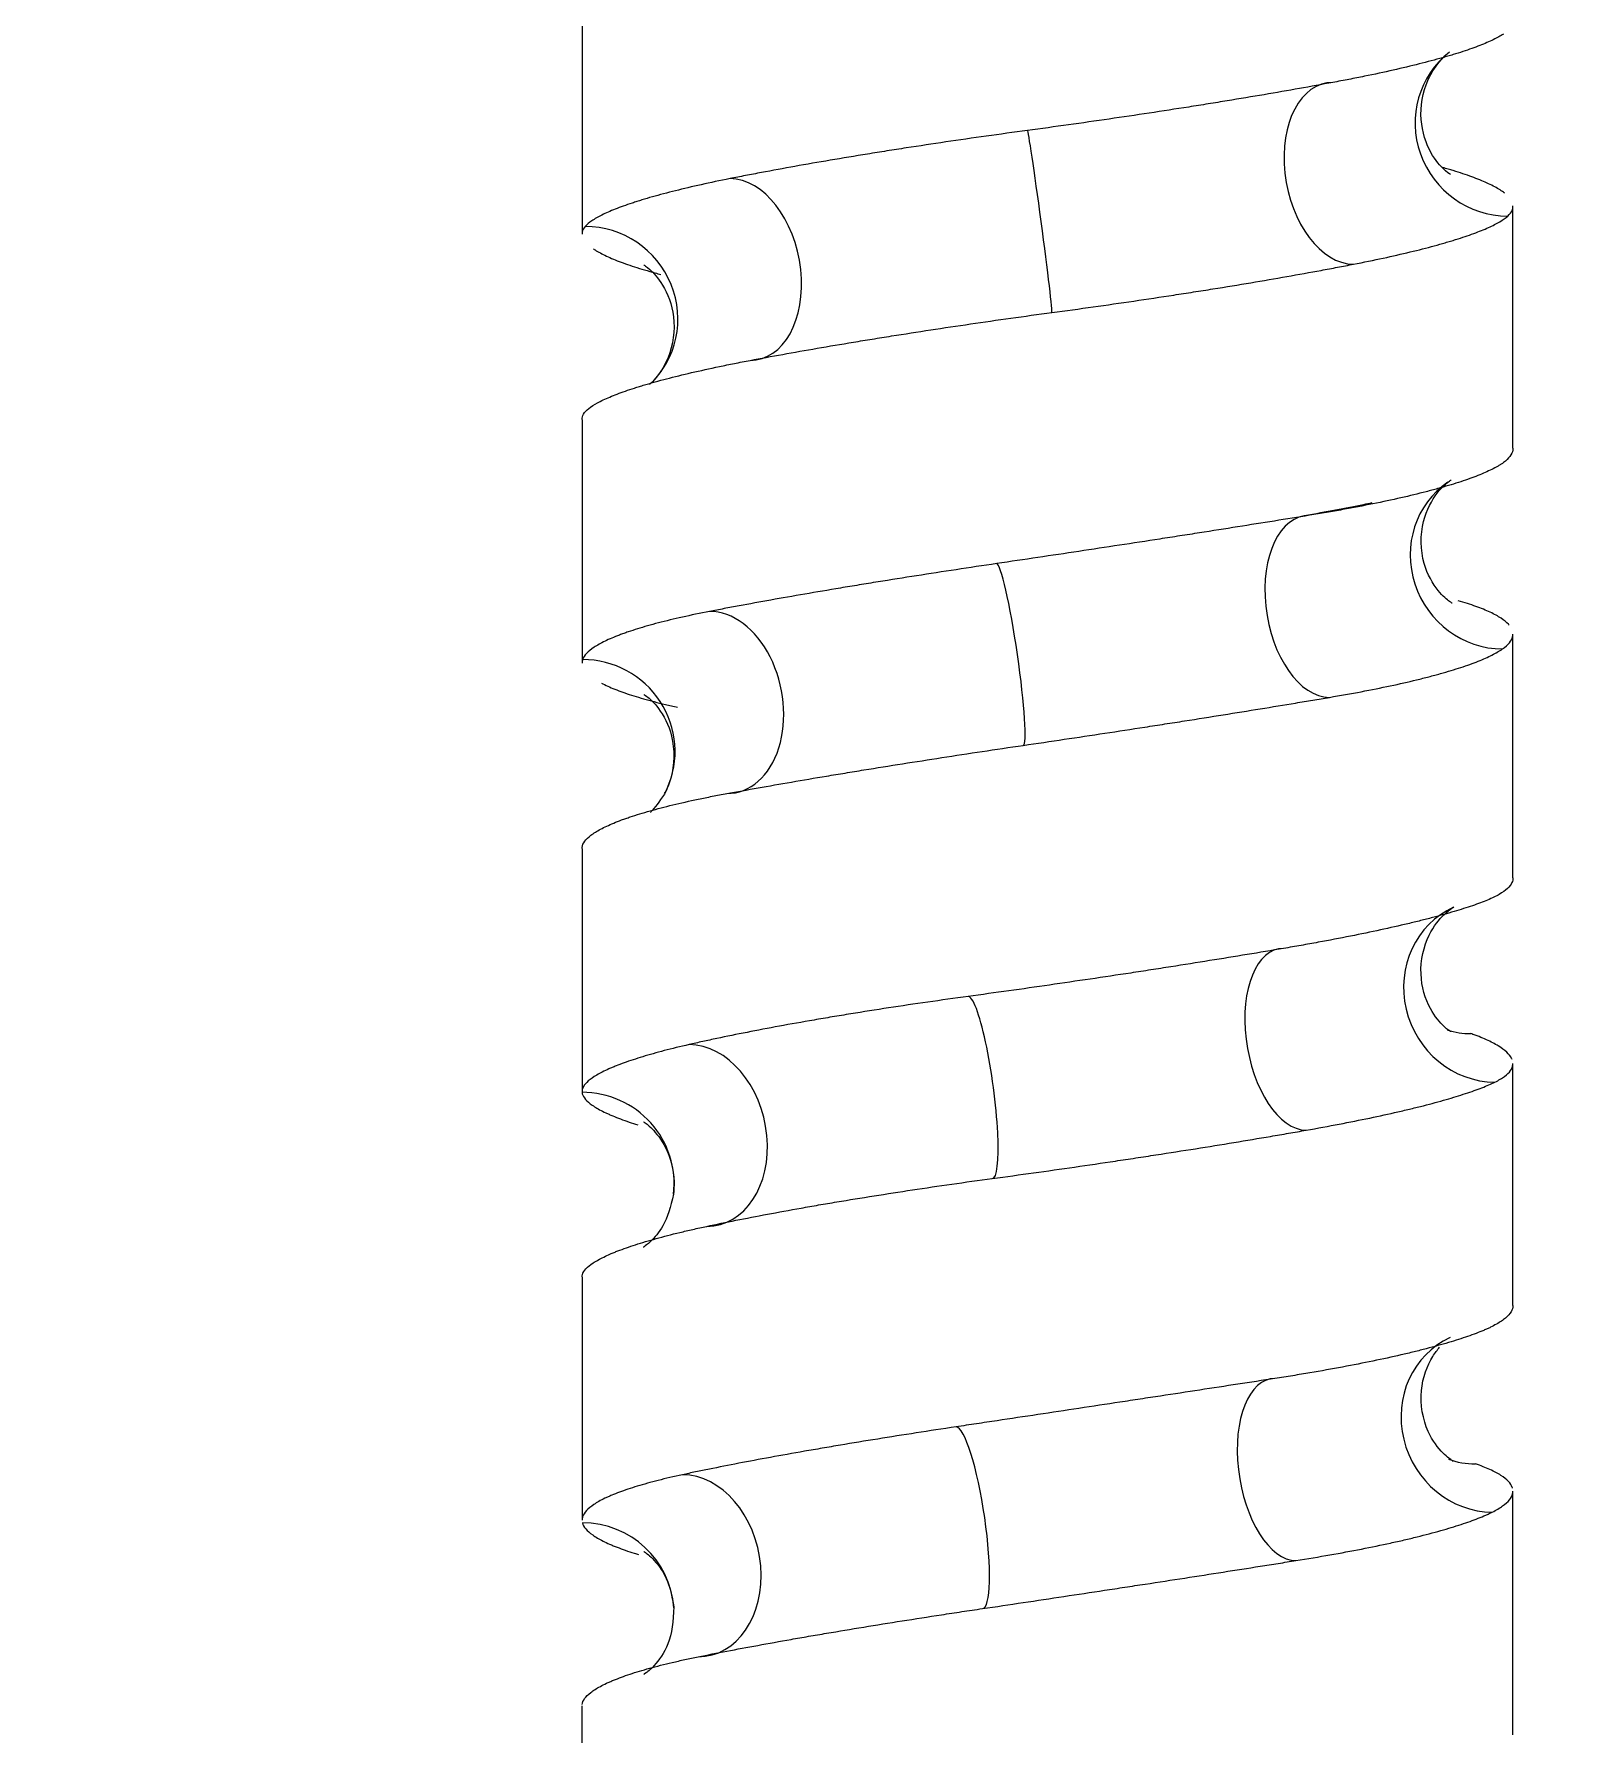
# Model space of a CAD drawing. Header units: millimetres. Extents: x 6110 to 6704, y -2661 to -1821.
# Drawn here: x 6585.08 to 6591.33, y -2327.25 to -2320.3 of the extents above; entities that cross this region are included whole.
import ezdxf

# ---------------------------------------------------------------- set-up
doc = ezdxf.new("R2010")
doc.units = ezdxf.units.MM
doc.header["$LTSCALE"] = 0.1
doc.linetypes.add('HIDDEN2', pattern=[4.7625, 3.175, -1.5875])
doc.layers.add('1', color=4, linetype='HIDDEN2', lineweight=13)
doc.layers.add('DIM', color=3, linetype='Continuous', lineweight=9)

msp = doc.modelspace()

# ---------------------------------------------------------------- hatches: boundary and pattern name
at = {"layer": 'DIM'}
h = msp.add_hatch(dxfattribs=at)
h.set_pattern_fill('ANSI31', color=2)
edge = h.paths.add_edge_path()
edge.add_line((6619.6172, -2595.9805), (6619.6172, -1962.2056))
edge.add_line((6634.6172, -1966.1101), (6619.6172, -1966.1101))
edge.add_line((6634.6172, -2610.9805), (6634.6172, -1966.1101))
edge.add_line((6634.6172, -2610.9805), (6184.4567, -2610.9805))
edge.add_line((6619.6172, -2595.9805), (6184.4567, -2595.9805))
edge.add_line((6184.4567, -2610.9805), (6184.4567, -2595.9805))

# ---------------------------------------------------------------- linework, layer by layer
at = {"layer": '1', "color": 7, "linetype": 'Continuous', "lineweight": -3}
for p, q in [((6587.3211, -2320.1312), (6587.321, -2321.121)), ((6591.121, -2321.9954), (6591.121, -2321.006)), ((6587.321, -2321.8789), (6587.3209, -2322.8721)), ((6591.1209, -2323.7488), (6591.1209, -2322.7537)), ((6587.3209, -2323.6304), (6587.3209, -2324.622)), ((6591.1208, -2325.4949), (6591.1209, -2324.5067)), ((6587.3208, -2325.3795), (6587.3208, -2326.3717)), ((6591.1207, -2327.2487), (6591.1208, -2326.2532)), ((6587.3207, -2327.1299), (6587.3207, -2328.1225))]:
    msp.add_line(p, q, dxfattribs=at)
for centre, major_axis, ratio, start_param, end_param in [((6591.0906, -2320.6755), (0.2286, -0.2973), 0.975583, 3.142651, 5.639524), ((6590.4281, -2320.8727), (0.0701, -0.3684), 0.62815, 3.023523, 6.162046), ((6589.189, -2321.0694), (0.0499, -0.3717), 0.016292, 6.281618, 9.423208), ((6587.9655, -2321.2655), (0.0717, -0.3681), 0.654405, 6.15838, 9.297225), ((6587.3412, -2321.4611), (0.2556, -0.2744), 0.980918, 6.283169, 8.684268), ((6591.0658, -2322.4435), (0.1965, -0.3194), 0.960568, 3.188471, 5.747576), ((6590.3312, -2322.6406), (0.0615, -0.3699), 0.579672, 3.04506, 6.186618), ((6589.0676, -2322.8372), (0.0545, -0.371), 0.08055, 6.273506, 9.412328), ((6587.8768, -2323.0332), (0.0698, -0.3684), 0.701025, 6.151537, 9.293168), ((6587.3271, -2323.2288), (0.3299, -0.1782), 0.986445, 0.066948, 2.070285), ((6587.3271, -2323.2288), (0.3299, -0.1782), 0.986445, 0.004914, 0.066948), ((6591.0324, -2324.2114), (0.1539, -0.342), 0.945329, 3.140729, 5.880681), ((6590.2306, -2324.4085), (0.064, -0.3695), 0.525259, 3.051493, 6.190291), ((6588.9463, -2324.6051), (0.0504, -0.3716), 0.142692, 6.264402, 9.40602), ((6590.9707, -2324.0141), (0.1328, 0.3507), 0.911426, 3.191674, 3.472469), ((6587.7934, -2324.801), (0.0811, -0.3661), 0.743928, 6.121943, 9.260409), ((6587.3217, -2324.9966), (0.3724, -0.0442), 0.991053, 6.281805, 7.972919), ((6591.0194, -2325.9678), (0.1556, -0.3412), 0.936336, 3.140769, 5.877734), ((6590.192, -2326.165), (0.0581, -0.3705), 0.50746, 3.061778, 6.203202), ((6588.9012, -2326.3618), (0.0551, -0.3709), 0.167295, 6.260846, 9.39899), ((6590.9863, -2325.7703), (0.1287, 0.3522), 0.920789, 3.141434, 3.466096), ((6587.7627, -2326.5579), (0.0766, -0.3671), 0.76035, 6.126437, 9.267541), ((6587.321, -2326.7537), (0.374, 0.028), 0.989467, 6.274211, 7.776939)]:
    msp.add_ellipse(centre, major_axis=major_axis, ratio=ratio, start_param=start_param, end_param=end_param, dxfattribs=at)
for points, knots in [([(6591.0818, -2320.3039), (6591.0704, -2320.3116), (6591.0566, -2320.3193), (6591.0243, -2320.335), (6590.9875, -2320.351), (6590.9415, -2320.3673), (6590.9036, -2320.3798), (6590.8904, -2320.3839), (6590.8697, -2320.3902), (6590.8627, -2320.3924), (6590.8483, -2320.3966), (6590.841, -2320.3987), (6590.8037, -2320.4093), (6590.7719, -2320.4177), (6590.7048, -2320.4346), (6590.6338, -2320.4515), (6590.5555, -2320.4683), (6590.494, -2320.4808), (6590.473, -2320.485), (6590.4408, -2320.4913), (6590.4299, -2320.4934), (6590.408, -2320.4976), (6590.3969, -2320.4997), (6590.3858, -2320.5017)], [0, 0, 0, 0, 0.125, 0.125, 0.25, 0.375, 0.375, 0.4375, 0.4375, 0.46875, 0.46875, 0.5, 0.5, 0.625, 0.625, 0.75, 0.875, 0.875, 0.9375, 0.9375, 0.96875, 0.96875, 1, 1, 1, 1]), ([(6590.8665, -2320.8779), (6590.8665, -2320.8779), (6590.8645, -2320.8768), (6590.8407, -2320.8626), (6590.7721, -2320.78), (6590.7312, -2320.6301), (6590.7689, -2320.4819), (6590.8175, -2320.4209), (6590.8348, -2320.4029)], [0, 0, 0, 0, 0.041232, 0.231308, 0.413063, 0.621455, 0.845449, 1, 1, 1, 1]), ([(6590.3858, -2320.5017), (6590.3413, -2320.51), (6590.2957, -2320.5183), (6590.2022, -2320.5349), (6590.1064, -2320.5515), (6590.0061, -2320.5683), (6589.9291, -2320.5809), (6589.9032, -2320.5851), (6589.8638, -2320.5914), (6589.8506, -2320.5935), (6589.8241, -2320.5977), (6589.8107, -2320.5998), (6589.7439, -2320.6103), (6589.6901, -2320.6186), (6589.5818, -2320.635), (6589.4728, -2320.6512), (6589.3623, -2320.667), (6589.2512, -2320.6825), (6589.1953, -2320.6902), (6589.1391, -2320.6978)], [0, 0, 0, 0, 0.125, 0.125, 0.25, 0.375, 0.375, 0.4375, 0.4375, 0.46875, 0.46875, 0.5, 0.5, 0.625, 0.625, 0.75, 0.875, 0.875, 1, 1, 1, 1]), ([(6589.1391, -2320.6978), (6589.0825, -2320.7054), (6589.0265, -2320.7131), (6588.9155, -2320.7287), (6588.8057, -2320.7446), (6588.6979, -2320.7608), (6588.618, -2320.7732), (6588.5914, -2320.7773), (6588.5518, -2320.7836), (6588.5387, -2320.7857), (6588.5124, -2320.7899), (6588.4993, -2320.792), (6588.4343, -2320.8025), (6588.3837, -2320.8109), (6588.285, -2320.8277), (6588.1888, -2320.8445), (6588.0978, -2320.8612), (6588.0315, -2320.8736), (6588.0097, -2320.8778), (6587.9775, -2320.884), (6587.9669, -2320.8861), (6587.9458, -2320.8903), (6587.9354, -2320.8923), (6587.9251, -2320.8944)], [0, 0, 0, 0, 0.125, 0.125, 0.25, 0.375, 0.375, 0.4375, 0.4375, 0.46875, 0.46875, 0.5, 0.5, 0.625, 0.625, 0.75, 0.875, 0.875, 0.9375, 0.9375, 0.96875, 0.96875, 1, 1, 1, 1]), ([(6587.9251, -2320.8944), (6587.8839, -2320.9026), (6587.8448, -2320.9108), (6587.7704, -2320.9274), (6587.7, -2320.9439), (6587.6373, -2320.9606), (6587.5931, -2320.9731), (6587.5718, -2320.9794), (6587.5516, -2320.9857), (6587.5384, -2320.9899), (6587.5319, -2320.992), (6587.5002, -2321.0024), (6587.4773, -2321.0107), (6587.4361, -2321.027), (6587.3996, -2321.0431), (6587.3722, -2321.0587), (6587.3496, -2321.0742), (6587.3406, -2321.0818), (6587.334, -2321.0894)], [0, 0, 0, 0, 0.125, 0.125, 0.25, 0.375, 0.375, 0.4375, 0.46875, 0.46875, 0.5, 0.5, 0.625, 0.625, 0.75, 0.875, 0.875, 1, 1, 1, 1]), ([(6591.0873, -2320.9543), (6591.0856, -2320.953), (6591.0838, -2320.9516), (6591.0706, -2320.9418), (6591.0568, -2320.9333), (6591.0247, -2320.9164), (6590.988, -2320.8996), (6590.9421, -2320.8827), (6590.9042, -2320.8702), (6590.891, -2320.866), (6590.8702, -2320.8597), (6590.8632, -2320.8576), (6590.8488, -2320.8534), (6590.8414, -2320.8513), (6590.834, -2320.8492)], [0, 0, 0, 0, 0.038724, 0.038724, 0.279043, 0.279043, 0.519362, 0.759681, 0.759681, 0.87984, 0.87984, 0.93992, 0.93992, 1, 1, 1, 1]), ([(6591.0994, -2321.0472), (6591.1079, -2321.0395), (6591.1139, -2321.0318), (6591.1198, -2321.0184), (6591.121, -2321.0128), (6591.121, -2321.0072)], [0, 0, 0, 0, 0.587762, 0.587762, 1, 1, 1, 1]), ([(6587.334, -2321.0894), (6587.3274, -2321.0969), (6587.3234, -2321.1046), (6587.3213, -2321.1148), (6587.321, -2321.1173), (6587.321, -2321.1198)], [0, 0, 0, 0, 0.761039, 0.761039, 1, 1, 1, 1]), ([(6590.4697, -2321.2437), (6590.5121, -2321.2355), (6590.5526, -2321.2272), (6590.6296, -2321.2105), (6590.7029, -2321.1939), (6590.7687, -2321.1771), (6590.8151, -2321.1644), (6590.8376, -2321.1581), (6590.8591, -2321.1518), (6590.8731, -2321.1475), (6590.88, -2321.1454), (6590.9137, -2321.1349), (6590.9384, -2321.1266), (6590.983, -2321.1101), (6591.023, -2321.0939), (6591.0539, -2321.0781), (6591.0801, -2321.0625), (6591.091, -2321.0548), (6591.0994, -2321.0472)], [0, 0, 0, 0, 0.125, 0.125, 0.25, 0.375, 0.375, 0.4375, 0.46875, 0.46875, 0.5, 0.5, 0.625, 0.625, 0.75, 0.875, 0.875, 1, 1, 1, 1]), ([(6587.3678, -2321.1814), (6587.3698, -2321.1827), (6587.3719, -2321.184), (6587.3872, -2321.1938), (6587.4028, -2321.2022), (6587.4385, -2321.2189), (6587.4787, -2321.2357), (6587.5279, -2321.2523), (6587.5683, -2321.2648), (6587.5824, -2321.269), (6587.6043, -2321.2752), (6587.6118, -2321.2773), (6587.627, -2321.2814), (6587.6347, -2321.2835), (6587.6426, -2321.2856)], [0, 0, 0, 0, 0.03843, 0.03843, 0.278823, 0.278823, 0.519215, 0.759608, 0.759608, 0.879804, 0.879804, 0.939902, 0.939902, 1, 1, 1, 1]), ([(6587.5738, -2321.2472), (6587.5738, -2321.2472), (6587.5741, -2321.2473), (6587.5896, -2321.255), (6587.6547, -2321.3229), (6587.7082, -2321.4616), (6587.6853, -2321.6247), (6587.6256, -2321.7071), (6587.6005, -2321.732), (6587.5968, -2321.7354)], [0, 0, 0, 0, 0.004593, 0.193258, 0.364838, 0.559487, 0.782024, 0.968014, 1, 1, 1, 1]), ([(6589.2389, -2321.4411), (6589.2956, -2321.4335), (6589.3517, -2321.4258), (6589.4631, -2321.4101), (6589.5736, -2321.3942), (6589.6823, -2321.3779), (6589.7632, -2321.3655), (6589.79, -2321.3614), (6589.8301, -2321.3551), (6589.8434, -2321.353), (6589.87, -2321.3488), (6589.8833, -2321.3467), (6589.9491, -2321.3361), (6590.0006, -2321.3277), (6590.101, -2321.3108), (6590.1991, -2321.294), (6590.2922, -2321.2772), (6590.3603, -2321.2646), (6590.3826, -2321.2604), (6590.4157, -2321.2542), (6590.4267, -2321.2521), (6590.4484, -2321.2479), (6590.4591, -2321.2458), (6590.4697, -2321.2437)], [0, 0, 0, 0, 0.125, 0.125, 0.25, 0.375, 0.375, 0.4375, 0.4375, 0.46875, 0.46875, 0.5, 0.5, 0.625, 0.625, 0.75, 0.875, 0.875, 0.9375, 0.9375, 0.96875, 0.96875, 1, 1, 1, 1]), ([(6588.0067, -2321.6365), (6588.0499, -2321.6283), (6588.0944, -2321.6201), (6588.1858, -2321.6035), (6588.2796, -2321.587), (6588.3783, -2321.5703), (6588.4541, -2321.5578), (6588.4925, -2321.5515), (6588.5316, -2321.5452), (6588.5578, -2321.541), (6588.5709, -2321.5389), (6588.637, -2321.5284), (6588.6903, -2321.5201), (6588.7977, -2321.5038), (6588.906, -2321.4876), (6589.0159, -2321.4719), (6589.1268, -2321.4563), (6589.1826, -2321.4486), (6589.2389, -2321.4411)], [0, 0, 0, 0, 0.125, 0.125, 0.25, 0.375, 0.375, 0.4375, 0.46875, 0.46875, 0.5, 0.5, 0.625, 0.625, 0.75, 0.875, 0.875, 1, 1, 1, 1]), ([(6587.3483, -2321.8327), (6587.3578, -2321.8252), (6587.3698, -2321.8175), (6587.3984, -2321.8019), (6587.4317, -2321.7861), (6587.4742, -2321.7699), (6587.5096, -2321.7576), (6587.522, -2321.7534), (6587.5415, -2321.7472), (6587.5481, -2321.7451), (6587.5617, -2321.7409), (6587.5686, -2321.7388), (6587.6039, -2321.7283), (6587.634, -2321.7199), (6587.6982, -2321.7032), (6587.7662, -2321.6864), (6587.8419, -2321.6698), (6587.9015, -2321.6573), (6587.9219, -2321.6531), (6587.9532, -2321.6469), (6587.9637, -2321.6448), (6587.985, -2321.6406), (6587.9958, -2321.6386), (6588.0067, -2321.6365)], [0, 0, 0, 0, 0.125, 0.125, 0.25, 0.375, 0.375, 0.4375, 0.4375, 0.46875, 0.46875, 0.5, 0.5, 0.625, 0.625, 0.75, 0.875, 0.875, 0.9375, 0.9375, 0.96875, 0.96875, 1, 1, 1, 1]), ([(6587.321, -2321.8775), (6587.321, -2321.8701), (6587.3231, -2321.8628), (6587.3318, -2321.8479), (6587.3388, -2321.8403), (6587.3483, -2321.8327)], [0, 0, 0, 0, 0.482335, 0.482335, 1, 1, 1, 1]), ([(6591.121, -2321.9953), (6591.121, -2321.9958), (6591.121, -2321.9963), (6591.1207, -2322.0053), (6591.1153, -2322.0222), (6591.1001, -2322.039), (6591.085, -2322.0516), (6591.0793, -2322.0558), (6591.0699, -2322.0621), (6591.0666, -2322.0641), (6591.0596, -2322.0683), (6591.056, -2322.0704), (6591.0523, -2322.0725)], [0, 0, 0, 0, 0.020445, 0.020445, 0.346963, 0.673482, 0.673482, 0.836741, 0.836741, 0.91837, 0.91837, 1, 1, 1, 1]), ([(6591.0523, -2322.0725), (6591.0373, -2322.0808), (6591.02, -2322.0891), (6590.9811, -2322.1057), (6590.9378, -2322.1224), (6590.8857, -2322.1391), (6590.8434, -2322.1517), (6590.8287, -2322.1559), (6590.8059, -2322.1623), (6590.7981, -2322.1644), (6590.7823, -2322.1686), (6590.7743, -2322.1707), (6590.7335, -2322.1812), (6590.6991, -2322.1895), (6590.6268, -2322.206), (6590.551, -2322.2222), (6590.4683, -2322.2381), (6590.4037, -2322.2498), (6590.3817, -2322.2537), (6590.3368, -2322.2614), (6590.3139, -2322.2652), (6590.2907, -2322.269)], [0, 0, 0, 0, 0.125, 0.125, 0.25, 0.375, 0.375, 0.4375, 0.4375, 0.46875, 0.46875, 0.5, 0.5, 0.625, 0.625, 0.75, 0.875, 0.875, 0.9375, 0.9375, 1, 1, 1, 1]), ([(6590.8722, -2322.6273), (6590.8722, -2322.6274), (6590.8648, -2322.6234), (6590.8153, -2322.5851), (6590.7442, -2322.4644), (6590.7411, -2322.2953), (6590.8092, -2322.1717), (6590.8559, -2322.1333), (6590.8668, -2322.1251), (6590.8693, -2322.1241)], [0, 0, 0, 0, 0.105387, 0.257993, 0.422986, 0.620043, 0.789404, 0.930941, 1, 1, 1, 1]), ([(6590.5453, -2322.2187), (6590.534, -2322.2211), (6590.4513, -2322.2386), (6590.3584, -2322.2558), (6590.2697, -2322.2707)], [0, 0, 0, 0, 0.138481, 1, 1, 1, 1]), ([(6590.2907, -2322.269), (6590.2438, -2322.2766), (6590.1959, -2322.2844), (6590.098, -2322.3001), (6589.9982, -2322.316), (6589.8942, -2322.3324), (6589.8148, -2322.3448), (6589.788, -2322.3489), (6589.7475, -2322.3552), (6589.734, -2322.3573), (6589.7067, -2322.3615), (6589.693, -2322.3637), (6589.6246, -2322.3742), (6589.5696, -2322.3827), (6589.4594, -2322.3995), (6589.3487, -2322.4163), (6589.2374, -2322.433), (6589.1257, -2322.4496), (6589.0697, -2322.4579), (6589.0135, -2322.4662)], [0, 0, 0, 0, 0.125, 0.125, 0.25, 0.375, 0.375, 0.4375, 0.4375, 0.46875, 0.46875, 0.5, 0.5, 0.625, 0.625, 0.75, 0.875, 0.875, 1, 1, 1, 1]), ([(6589.0135, -2322.4662), (6588.9576, -2322.4744), (6588.9025, -2322.4827), (6588.7935, -2322.4992), (6588.686, -2322.5158), (6588.581, -2322.5325), (6588.5034, -2322.545), (6588.4777, -2322.5492), (6588.4394, -2322.5555), (6588.4266, -2322.5576), (6588.4013, -2322.5617), (6588.3886, -2322.5638), (6588.3258, -2322.5743), (6588.2771, -2322.5826), (6588.1823, -2322.5989), (6588.0904, -2322.6151), (6588.0041, -2322.6308), (6587.9415, -2322.6424), (6587.921, -2322.6463), (6587.8807, -2322.654), (6587.8608, -2322.6578), (6587.8415, -2322.6615)], [0, 0, 0, 0, 0.125, 0.125, 0.25, 0.375, 0.375, 0.4375, 0.4375, 0.46875, 0.46875, 0.5, 0.5, 0.625, 0.625, 0.75, 0.875, 0.875, 0.9375, 0.9375, 1, 1, 1, 1]), ([(6591.1054, -2322.7171), (6591.1045, -2322.7161), (6591.1036, -2322.7151), (6591.0949, -2322.7057), (6591.0848, -2322.6974), (6591.0598, -2322.6809), (6591.0302, -2322.6646), (6590.9914, -2322.6488), (6590.9587, -2322.637), (6590.9472, -2322.6331), (6590.923, -2322.6254), (6590.9103, -2322.6216), (6590.8971, -2322.6178)], [0, 0, 0, 0, 0.029041, 0.029041, 0.271781, 0.271781, 0.514521, 0.75726, 0.75726, 0.87863, 0.87863, 1, 1, 1, 1]), ([(6587.8415, -2322.6615), (6587.8025, -2322.6691), (6587.7657, -2322.6768), (6587.6961, -2322.6924), (6587.6308, -2322.7083), (6587.5736, -2322.7245), (6587.5338, -2322.7369), (6587.5147, -2322.7431), (6587.4968, -2322.7494), (6587.4851, -2322.7536), (6587.4794, -2322.7557), (6587.4517, -2322.7662), (6587.432, -2322.7746), (6587.3973, -2322.7913), (6587.3675, -2322.808), (6587.3472, -2322.8246), (6587.3316, -2322.8412), (6587.3263, -2322.8495), (6587.3234, -2322.8578)], [0, 0, 0, 0, 0.125, 0.125, 0.25, 0.375, 0.375, 0.4375, 0.46875, 0.46875, 0.5, 0.5, 0.625, 0.625, 0.75, 0.875, 0.875, 1, 1, 1, 1]), ([(6591.0782, -2322.8145), (6591.09, -2322.8062), (6591.0994, -2322.7979), (6591.1131, -2322.7813), (6591.1195, -2322.7694), (6591.121, -2322.7574), (6591.1209, -2322.7538)], [0, 0, 0, 0, 0.411648, 0.411648, 0.823296, 1, 1, 1, 1]), ([(6590.3717, -2323.0123), (6590.4168, -2323.0047), (6590.4599, -2322.9969), (6590.5427, -2322.9812), (6590.6217, -2322.9653), (6590.6936, -2322.949), (6590.7447, -2322.9365), (6590.7696, -2322.9303), (6590.7935, -2322.924), (6590.8092, -2322.9197), (6590.8169, -2322.9176), (6590.8547, -2322.907), (6590.8826, -2322.8986), (6590.9339, -2322.8817), (6590.9808, -2322.8648), (6591.0186, -2322.848), (6591.0436, -2322.8354), (6591.0513, -2322.8312), (6591.0621, -2322.8249), (6591.0655, -2322.8228), (6591.0721, -2322.8187), (6591.0752, -2322.8166), (6591.0782, -2322.8145)], [0, 0, 0, 0, 0.125, 0.125, 0.25, 0.375, 0.375, 0.4375, 0.46875, 0.46875, 0.5, 0.5, 0.625, 0.625, 0.75, 0.875, 0.875, 0.9375, 0.9375, 0.96875, 0.96875, 1, 1, 1, 1]), ([(6587.4002, -2322.9542), (6587.4021, -2322.9552), (6587.4041, -2322.9562), (6587.4227, -2322.9656), (6587.4415, -2322.9738), (6587.4836, -2322.9902), (6587.53, -2323.0063), (6587.5851, -2323.022), (6587.6298, -2323.0336), (6587.6452, -2323.0375), (6587.6772, -2323.0452), (6587.6938, -2323.049), (6587.7109, -2323.0527)], [0, 0, 0, 0, 0.029392, 0.029392, 0.272044, 0.272044, 0.514696, 0.757348, 0.757348, 0.878674, 0.878674, 1, 1, 1, 1]), ([(6587.573, -2323.0001), (6587.573, -2323), (6587.5818, -2323.005), (6587.6334, -2323.0483), (6587.701, -2323.172), (6587.6973, -2323.3162), (6587.6685, -2323.3862), (6587.6571, -2323.407)], [0, 0, 0, 0, 0.163362, 0.374665, 0.604995, 0.879683, 1, 1, 1, 1]), ([(6589.1218, -2323.2083), (6589.1779, -2323.2001), (6589.2337, -2323.1918), (6589.3447, -2323.1753), (6589.4551, -2323.1587), (6589.5643, -2323.1419), (6589.6458, -2323.1294), (6589.6729, -2323.1252), (6589.7134, -2323.1189), (6589.7269, -2323.1168), (6589.7539, -2323.1126), (6589.7673, -2323.1105), (6589.8343, -2323.1), (6589.8867, -2323.0917), (6589.9895, -2323.0753), (6590.0901, -2323.059), (6590.1865, -2323.0432), (6590.2572, -2323.0315), (6590.2805, -2323.0276), (6590.3266, -2323.0199), (6590.3493, -2323.0161), (6590.3717, -2323.0123)], [0, 0, 0, 0, 0.125, 0.125, 0.25, 0.375, 0.375, 0.4375, 0.4375, 0.46875, 0.46875, 0.5, 0.5, 0.625, 0.625, 0.75, 0.875, 0.875, 0.9375, 0.9375, 1, 1, 1, 1]), ([(6587.9121, -2323.4049), (6587.9532, -2323.3973), (6587.9957, -2323.3896), (6588.0835, -2323.374), (6588.1741, -2323.3582), (6588.2701, -2323.3419), (6588.3441, -2323.3295), (6588.3816, -2323.3233), (6588.4199, -2323.317), (6588.4457, -2323.3128), (6588.4586, -2323.3107), (6588.5235, -2323.3001), (6588.5759, -2323.2917), (6588.682, -2323.275), (6588.7892, -2323.2582), (6588.8988, -2323.2415), (6589.0094, -2323.2249), (6589.0653, -2323.2166), (6589.1218, -2323.2083)], [0, 0, 0, 0, 0.125, 0.125, 0.25, 0.375, 0.375, 0.4375, 0.46875, 0.46875, 0.5, 0.5, 0.625, 0.625, 0.75, 0.875, 0.875, 1, 1, 1, 1]), ([(6587.332, -2323.5999), (6587.3381, -2323.5917), (6587.3465, -2323.5835), (6587.3682, -2323.567), (6587.3945, -2323.5505), (6587.4301, -2323.5338), (6587.4604, -2323.5213), (6587.471, -2323.5172), (6587.4879, -2323.5109), (6587.4937, -2323.5088), (6587.5056, -2323.5046), (6587.5116, -2323.5025), (6587.5427, -2323.4921), (6587.5696, -2323.4838), (6587.6273, -2323.4675), (6587.6891, -2323.4514), (6587.7587, -2323.4356), (6587.814, -2323.424), (6587.8329, -2323.4201), (6587.8717, -2323.4125), (6587.8917, -2323.4087), (6587.9121, -2323.4049)], [0, 0, 0, 0, 0.125, 0.125, 0.25, 0.375, 0.375, 0.4375, 0.4375, 0.46875, 0.46875, 0.5, 0.5, 0.625, 0.625, 0.75, 0.875, 0.875, 0.9375, 0.9375, 1, 1, 1, 1]), ([(6587.6571, -2323.407), (6587.635, -2323.4392), (6587.616, -2323.4656), (6587.6008, -2323.481), (6587.5997, -2323.4822)], [0, 0, 0, 0, 0.923174, 1, 1, 1, 1]), ([(6587.3209, -2323.6299), (6587.3209, -2323.6282), (6587.321, -2323.6265), (6587.3223, -2323.6164), (6587.3259, -2323.6082), (6587.332, -2323.5999)], [0, 0, 0, 0, 0.172271, 0.172271, 1, 1, 1, 1]), ([(6591.1209, -2323.749), (6591.1209, -2323.7555), (6591.1195, -2323.762), (6591.1127, -2323.7767), (6591.1004, -2323.7929), (6591.0784, -2323.8088), (6591.0583, -2323.8205), (6591.051, -2323.8244), (6591.0351, -2323.8322), (6591.0265, -2323.836), (6591.0174, -2323.8398)], [0, 0, 0, 0, 0.206503, 0.206503, 0.471002, 0.735501, 0.735501, 0.867751, 0.867751, 1, 1, 1, 1]), ([(6591.0174, -2323.8398), (6590.9989, -2323.8474), (6590.9783, -2323.8552), (6590.9326, -2323.8709), (6590.8826, -2323.8868), (6590.824, -2323.9032), (6590.7769, -2323.9156), (6590.7606, -2323.9198), (6590.7354, -2323.9261), (6590.7268, -2323.9282), (6590.7095, -2323.9324), (6590.7006, -2323.9345), (6590.656, -2323.9451), (6590.6187, -2323.9536), (6590.5406, -2323.9704), (6590.4593, -2323.9873), (6590.3715, -2324.0041), (6590.3031, -2324.0166), (6590.2799, -2324.0208), (6590.2445, -2324.0271), (6590.2325, -2324.0292), (6590.2085, -2324.0333), (6590.1964, -2324.0354), (6590.1843, -2324.0375)], [0, 0, 0, 0, 0.125, 0.125, 0.25, 0.375, 0.375, 0.4375, 0.4375, 0.46875, 0.46875, 0.5, 0.5, 0.625, 0.625, 0.75, 0.875, 0.875, 0.9375, 0.9375, 0.96875, 0.96875, 1, 1, 1, 1]), ([(6590.8673, -2324.3777), (6590.8673, -2324.3775), (6590.8657, -2324.376), (6590.8465, -2324.3666), (6590.7767, -2324.2881), (6590.7309, -2324.139), (6590.7678, -2323.9813), (6590.8413, -2323.8927), (6590.8751, -2323.8718), (6590.8799, -2323.8681), (6590.8798, -2323.8682)], [0, 0, 0, 0, 0.015744, 0.168272, 0.312013, 0.476694, 0.654284, 0.799617, 0.927777, 1, 1, 1, 1]), ([(6590.1843, -2324.0375), (6590.1358, -2324.0458), (6590.0864, -2324.054), (6589.9859, -2324.0707), (6589.8837, -2324.0873), (6589.778, -2324.104), (6589.6975, -2324.1166), (6589.6704, -2324.1208), (6589.6295, -2324.1271), (6589.6158, -2324.1293), (6589.5883, -2324.1335), (6589.5745, -2324.1356), (6589.5055, -2324.1461), (6589.4502, -2324.1544), (6589.3397, -2324.1707), (6589.2291, -2324.1869), (6589.1184, -2324.2027), (6589.0077, -2324.2182), (6588.9523, -2324.2258), (6588.8969, -2324.2334)], [0, 0, 0, 0, 0.125, 0.125, 0.25, 0.375, 0.375, 0.4375, 0.4375, 0.46875, 0.46875, 0.5, 0.5, 0.625, 0.625, 0.75, 0.875, 0.875, 1, 1, 1, 1]), ([(6588.8969, -2324.2334), (6588.8411, -2324.241), (6588.7862, -2324.2487), (6588.6781, -2324.2643), (6588.5716, -2324.2802), (6588.4685, -2324.2964), (6588.3924, -2324.3088), (6588.3673, -2324.3129), (6588.3299, -2324.3192), (6588.3174, -2324.3213), (6588.2927, -2324.3255), (6588.2804, -2324.3276), (6588.2194, -2324.3381), (6588.1723, -2324.3465), (6588.081, -2324.3633), (6587.9928, -2324.38), (6587.9108, -2324.3967), (6587.8517, -2324.4092), (6587.8323, -2324.4134), (6587.8039, -2324.4196), (6587.7946, -2324.4217), (6587.7761, -2324.4258), (6587.7669, -2324.4279), (6587.7579, -2324.43)], [0, 0, 0, 0, 0.125, 0.125, 0.25, 0.375, 0.375, 0.4375, 0.4375, 0.46875, 0.46875, 0.5, 0.5, 0.625, 0.625, 0.75, 0.875, 0.875, 0.9375, 0.9375, 0.96875, 0.96875, 1, 1, 1, 1]), ([(6587.7579, -2324.43), (6587.7221, -2324.4382), (6587.6884, -2324.4464), (6587.6252, -2324.4629), (6587.5664, -2324.4795), (6587.5159, -2324.4961), (6587.4812, -2324.5086), (6587.4646, -2324.5149), (6587.4493, -2324.5212), (6587.4394, -2324.5254), (6587.4345, -2324.5275), (6587.4111, -2324.5379), (6587.3949, -2324.5462), (6587.3671, -2324.5625), (6587.3442, -2324.5786), (6587.3308, -2324.5943), (6587.3222, -2324.6097), (6587.3204, -2324.6174), (6587.321, -2324.6249)], [0, 0, 0, 0, 0.125, 0.125, 0.25, 0.375, 0.375, 0.4375, 0.46875, 0.46875, 0.5, 0.5, 0.625, 0.625, 0.75, 0.875, 0.875, 1, 1, 1, 1]), ([(6591.1174, -2324.4902), (6591.1168, -2324.4889), (6591.1162, -2324.4875), (6591.1113, -2324.4777), (6591.1046, -2324.4692), (6591.0864, -2324.4523), (6591.0635, -2324.4354), (6591.031, -2324.4186), (6591.0029, -2324.406), (6590.993, -2324.4018), (6590.9771, -2324.3955), (6590.9717, -2324.3934), (6590.9605, -2324.3893), (6590.9548, -2324.3872), (6590.9489, -2324.3851)], [0, 0, 0, 0, 0.03872, 0.03872, 0.27904, 0.27904, 0.51936, 0.75968, 0.75968, 0.87984, 0.87984, 0.93992, 0.93992, 1, 1, 1, 1]), ([(6591.0474, -2324.5831), (6591.063, -2324.5754), (6591.076, -2324.5677), (6591.0972, -2324.5519), (6591.1134, -2324.536), (6591.1199, -2324.5196), (6591.1208, -2324.5099), (6591.1209, -2324.5085), (6591.1209, -2324.5072)], [0, 0, 0, 0, 0.315705, 0.315705, 0.63141, 0.947114, 0.947114, 1, 1, 1, 1]), ([(6587.321, -2324.6249), (6587.3216, -2324.6325), (6587.3247, -2324.6402), (6587.3359, -2324.6557), (6587.3519, -2324.6715), (6587.3776, -2324.6877), (6587.4004, -2324.7001), (6587.4087, -2324.7042), (6587.422, -2324.7105), (6587.4265, -2324.7125), (6587.436, -2324.7167), (6587.4409, -2324.7188), (6587.4661, -2324.7293), (6587.4884, -2324.7377), (6587.5243, -2324.75), (6587.5362, -2324.754), (6587.5486, -2324.7579)], [0, 0, 0, 0, 0.18284, 0.18284, 0.365681, 0.548521, 0.548521, 0.639941, 0.639941, 0.685652, 0.685652, 0.731362, 0.731362, 0.914202, 0.914202, 1, 1, 1, 1]), ([(6590.2764, -2324.7795), (6590.323, -2324.7713), (6590.368, -2324.763), (6590.4545, -2324.7464), (6590.5377, -2324.7298), (6590.6143, -2324.713), (6590.6691, -2324.7004), (6590.696, -2324.6941), (6590.7218, -2324.6878), (6590.7388, -2324.6836), (6590.7472, -2324.6815), (6590.7885, -2324.6709), (6590.8193, -2324.6626), (6590.8766, -2324.6462), (6590.9296, -2324.6299), (6590.974, -2324.6141), (6591.004, -2324.6023), (6591.0135, -2324.5984), (6591.0313, -2324.5907), (6591.0396, -2324.5869), (6591.0474, -2324.5831)], [0, 0, 0, 0, 0.125, 0.125, 0.25, 0.375, 0.375, 0.4375, 0.46875, 0.46875, 0.5, 0.5, 0.625, 0.625, 0.75, 0.875, 0.875, 0.9375, 0.9375, 1, 1, 1, 1]), ([(6587.5715, -2324.7452), (6587.5716, -2324.7452), (6587.5747, -2324.7472), (6587.6016, -2324.7645), (6587.6685, -2324.8462), (6587.6994, -2324.9564), (6587.696, -2325.0235), (6587.6941, -2325.0408)], [0, 0, 0, 0, 0.092357, 0.354231, 0.606931, 0.901954, 1, 1, 1, 1]), ([(6588.9957, -2324.9767), (6589.052, -2324.9691), (6589.1081, -2324.9614), (6589.22, -2324.9458), (6589.3316, -2324.9299), (6589.4427, -2324.9136), (6589.5258, -2324.9012), (6589.5534, -2324.8971), (6589.5949, -2324.8908), (6589.6087, -2324.8887), (6589.6362, -2324.8845), (6589.65, -2324.8824), (6589.7186, -2324.8718), (6589.7725, -2324.8634), (6589.8783, -2324.8465), (6589.9823, -2324.8297), (6590.0826, -2324.813), (6590.1564, -2324.8004), (6590.1808, -2324.7962), (6590.2169, -2324.79), (6590.2289, -2324.7879), (6590.2528, -2324.7837), (6590.2646, -2324.7816), (6590.2764, -2324.7795)], [0, 0, 0, 0, 0.125, 0.125, 0.25, 0.375, 0.375, 0.4375, 0.4375, 0.46875, 0.46875, 0.5, 0.5, 0.625, 0.625, 0.75, 0.875, 0.875, 0.9375, 0.9375, 0.96875, 0.96875, 1, 1, 1, 1]), ([(6587.8297, -2325.1721), (6587.868, -2325.1639), (6587.9078, -2325.1556), (6587.9905, -2325.1391), (6588.076, -2325.1225), (6588.1675, -2325.1058), (6588.2383, -2325.0933), (6588.2742, -2325.087), (6588.311, -2325.0807), (6588.3358, -2325.0765), (6588.3482, -2325.0744), (6588.4108, -2325.0639), (6588.4615, -2325.0557), (6588.5645, -2325.0393), (6588.6689, -2325.0232), (6588.7762, -2325.0074), (6588.8849, -2324.9919), (6588.9399, -2324.9843), (6588.9957, -2324.9767)], [0, 0, 0, 0, 0.125, 0.125, 0.25, 0.375, 0.375, 0.4375, 0.46875, 0.46875, 0.5, 0.5, 0.625, 0.625, 0.75, 0.875, 0.875, 1, 1, 1, 1]), ([(6587.6941, -2325.0408), (6587.6829, -2325.0933), (6587.6592, -2325.1711), (6587.5975, -2325.2395), (6587.5741, -2325.2552), (6587.571, -2325.2571), (6587.571, -2325.2571)], [0, 0, 0, 0, 0.336438, 0.612137, 0.873131, 1, 1, 1, 1]), ([(6587.3225, -2325.3683), (6587.3248, -2325.3607), (6587.3297, -2325.353), (6587.3442, -2325.3375), (6587.3636, -2325.3217), (6587.3926, -2325.3055), (6587.418, -2325.2931), (6587.427, -2325.289), (6587.4415, -2325.2828), (6587.4465, -2325.2807), (6587.4568, -2325.2765), (6587.4621, -2325.2744), (6587.4893, -2325.2639), (6587.5132, -2325.2555), (6587.5652, -2325.2387), (6587.6213, -2325.222), (6587.6858, -2325.2053), (6587.7374, -2325.1928), (6587.7551, -2325.1887), (6587.7825, -2325.1824), (6587.7918, -2325.1804), (6587.8106, -2325.1762), (6587.8201, -2325.1741), (6587.8297, -2325.1721)], [0, 0, 0, 0, 0.125, 0.125, 0.25, 0.375, 0.375, 0.4375, 0.4375, 0.46875, 0.46875, 0.5, 0.5, 0.625, 0.625, 0.75, 0.875, 0.875, 0.9375, 0.9375, 0.96875, 0.96875, 1, 1, 1, 1]), ([(6591.1208, -2325.4948), (6591.1208, -2325.4951), (6591.1208, -2325.4954), (6591.1207, -2325.5041), (6591.118, -2325.5126), (6591.1078, -2325.5295), (6591.0928, -2325.5464), (6591.0681, -2325.5632), (6591.0458, -2325.5758), (6591.0378, -2325.58), (6591.0248, -2325.5863), (6591.0203, -2325.5884), (6591.0111, -2325.5926), (6591.0063, -2325.5947), (6591.0014, -2325.5968)], [0, 0, 0, 0, 0.008059, 0.008059, 0.256044, 0.256044, 0.50403, 0.752015, 0.752015, 0.876007, 0.876007, 0.938004, 0.938004, 1, 1, 1, 1]), ([(6591.0014, -2325.5968), (6590.9817, -2325.605), (6590.9599, -2325.6133), (6590.9121, -2325.63), (6590.86, -2325.6467), (6590.7996, -2325.6634), (6590.7511, -2325.6761), (6590.726, -2325.6824), (6590.6998, -2325.6887), (6590.682, -2325.6929), (6590.673, -2325.695), (6590.6273, -2325.7056), (6590.5892, -2325.7139), (6590.5098, -2325.7303), (6590.4271, -2325.7466), (6590.3382, -2325.7624), (6590.2691, -2325.7742), (6590.2457, -2325.778), (6590.198, -2325.7858), (6590.1737, -2325.7896), (6590.1491, -2325.7934)], [0, 0, 0, 0, 0.125, 0.125, 0.25, 0.375, 0.375, 0.4375, 0.46875, 0.46875, 0.5, 0.5, 0.625, 0.625, 0.75, 0.875, 0.875, 0.9375, 0.9375, 1, 1, 1, 1]), ([(6590.877, -2326.1317), (6590.8768, -2326.1312), (6590.8723, -2326.127), (6590.8396, -2326.1083), (6590.7622, -2326.0099), (6590.7315, -2325.8443), (6590.7793, -2325.7194), (6590.8123, -2325.6762), (6590.8214, -2325.6659)], [0, 0, 0, 0, 0.071892, 0.262049, 0.453534, 0.692912, 0.911108, 1, 1, 1, 1]), ([(6590.1491, -2325.7934), (6590.0997, -2325.801), (6590.0494, -2325.8088), (6589.9472, -2325.8244), (6589.8434, -2325.8403), (6589.7363, -2325.8567), (6589.6548, -2325.8691), (6589.6274, -2325.8732), (6589.586, -2325.8795), (6589.5722, -2325.8816), (6589.5444, -2325.8858), (6589.5305, -2325.888), (6589.4608, -2325.8985), (6589.4051, -2325.907), (6589.2936, -2325.9238), (6589.1821, -2325.9406), (6589.0706, -2325.9574), (6588.987, -2325.9699), (6588.9591, -2325.9741), (6588.9173, -2325.9803), (6588.9034, -2325.9824), (6588.8755, -2325.9866), (6588.8616, -2325.9887), (6588.8477, -2325.9907)], [0, 0, 0, 0, 0.125, 0.125, 0.25, 0.375, 0.375, 0.4375, 0.4375, 0.46875, 0.46875, 0.5, 0.5, 0.625, 0.625, 0.75, 0.875, 0.875, 0.9375, 0.9375, 0.96875, 0.96875, 1, 1, 1, 1]), ([(6588.8477, -2325.9907), (6588.7926, -2325.999), (6588.7384, -2326.0072), (6588.6317, -2326.0238), (6588.5268, -2326.0404), (6588.4253, -2326.0571), (6588.3506, -2326.0696), (6588.3259, -2326.0738), (6588.2892, -2326.0801), (6588.277, -2326.0822), (6588.2528, -2326.0864), (6588.2407, -2326.0885), (6588.1809, -2326.0989), (6588.1346, -2326.1072), (6588.0453, -2326.1236), (6587.9592, -2326.1397), (6587.8793, -2326.1555), (6587.8218, -2326.1671), (6587.803, -2326.171), (6587.7663, -2326.1786), (6587.7483, -2326.1825), (6587.7308, -2326.1862)], [0, 0, 0, 0, 0.125, 0.125, 0.25, 0.375, 0.375, 0.4375, 0.4375, 0.46875, 0.46875, 0.5, 0.5, 0.625, 0.625, 0.75, 0.875, 0.875, 0.9375, 0.9375, 1, 1, 1, 1]), ([(6591.1192, -2326.2414), (6591.1189, -2326.2404), (6591.1185, -2326.2394), (6591.1153, -2326.2299), (6591.1099, -2326.2215), (6591.0943, -2326.2051), (6591.074, -2326.1888), (6591.0442, -2326.1729), (6591.0183, -2326.1612), (6591.009, -2326.1573), (6590.9893, -2326.1495), (6590.9788, -2326.1457), (6590.9677, -2326.1419)], [0, 0, 0, 0, 0.029832, 0.029832, 0.272374, 0.272374, 0.514916, 0.757458, 0.757458, 0.878729, 0.878729, 1, 1, 1, 1]), ([(6587.7308, -2326.1862), (6587.6956, -2326.1938), (6587.6627, -2326.2015), (6587.6012, -2326.2171), (6587.5441, -2326.233), (6587.4956, -2326.2492), (6587.4626, -2326.2616), (6587.4521, -2326.2657), (6587.4372, -2326.272), (6587.4324, -2326.2741), (6587.423, -2326.2783), (6587.4185, -2326.2804), (6587.3967, -2326.2909), (6587.3817, -2326.2993), (6587.3566, -2326.3161), (6587.3365, -2326.3328), (6587.326, -2326.3494), (6587.3216, -2326.3625), (6587.3208, -2326.3673), (6587.3208, -2326.3721)], [0, 0, 0, 0, 0.131991, 0.131991, 0.263983, 0.395974, 0.395974, 0.46197, 0.46197, 0.494968, 0.494968, 0.527966, 0.527966, 0.659957, 0.659957, 0.791948, 0.92394, 0.92394, 1, 1, 1, 1]), ([(6591.0363, -2326.3388), (6591.0529, -2326.3305), (6591.067, -2326.3222), (6591.0903, -2326.3055), (6591.1087, -2326.2889), (6591.1176, -2326.2721), (6591.1204, -2326.2601), (6591.1208, -2326.2566), (6591.1208, -2326.2531)], [0, 0, 0, 0, 0.29258, 0.29258, 0.585159, 0.877739, 0.877739, 1, 1, 1, 1]), ([(6587.3222, -2326.3826), (6587.3244, -2326.3908), (6587.329, -2326.399), (6587.3431, -2326.4155), (6587.362, -2326.4321), (6587.3903, -2326.4487), (6587.4151, -2326.4612), (6587.424, -2326.4654), (6587.4382, -2326.4717), (6587.4431, -2326.4738), (6587.4532, -2326.478), (6587.4584, -2326.4801), (6587.4851, -2326.4905), (6587.5086, -2326.4988), (6587.54, -2326.5088), (6587.5459, -2326.5106), (6587.5519, -2326.5125)], [0, 0, 0, 0, 0.191328, 0.191328, 0.382656, 0.573985, 0.573985, 0.669649, 0.669649, 0.717481, 0.717481, 0.765313, 0.765313, 0.956641, 0.956641, 1, 1, 1, 1]), ([(6590.2349, -2326.5367), (6590.2829, -2326.529), (6590.3291, -2326.5213), (6590.4182, -2326.5056), (6590.5039, -2326.4897), (6590.583, -2326.4733), (6590.6399, -2326.4609), (6590.6677, -2326.4546), (6590.6945, -2326.4483), (6590.7122, -2326.4441), (6590.7209, -2326.442), (6590.7638, -2326.4314), (6590.7959, -2326.4229), (6590.8557, -2326.406), (6590.9112, -2326.3891), (6590.9581, -2326.3723), (6590.9899, -2326.3597), (6591, -2326.3555), (6591.0143, -2326.3492), (6591.0189, -2326.3471), (6591.0279, -2326.3429), (6591.0322, -2326.3408), (6591.0363, -2326.3388)], [0, 0, 0, 0, 0.125, 0.125, 0.25, 0.375, 0.375, 0.4375, 0.46875, 0.46875, 0.5, 0.5, 0.625, 0.625, 0.75, 0.875, 0.875, 0.9375, 0.9375, 0.96875, 0.96875, 1, 1, 1, 1]), ([(6587.5736, -2326.5), (6587.5736, -2326.5001), (6587.5763, -2326.5017), (6587.6025, -2326.5176), (6587.6697, -2326.6009), (6587.6882, -2326.6803), (6587.695, -2326.7256)], [0, 0, 0, 0, 0.088481, 0.404726, 0.712336, 1, 1, 1, 1]), ([(6588.955, -2326.7328), (6589.0106, -2326.7246), (6589.0662, -2326.7163), (6589.1772, -2326.6998), (6589.288, -2326.6831), (6589.3986, -2326.6664), (6589.4813, -2326.6538), (6589.5089, -2326.6496), (6589.5503, -2326.6433), (6589.564, -2326.6412), (6589.5916, -2326.637), (6589.6053, -2326.6349), (6589.6739, -2326.6244), (6589.7278, -2326.6161), (6589.834, -2326.5997), (6589.9384, -2326.5835), (6590.0393, -2326.5676), (6590.1137, -2326.5559), (6590.1383, -2326.552), (6590.187, -2326.5443), (6590.2111, -2326.5405), (6590.2349, -2326.5367)], [0, 0, 0, 0, 0.125, 0.125, 0.25, 0.375, 0.375, 0.4375, 0.4375, 0.46875, 0.46875, 0.5, 0.5, 0.625, 0.625, 0.75, 0.875, 0.875, 0.9375, 0.9375, 1, 1, 1, 1]), ([(6587.695, -2326.7256), (6587.6942, -2326.785), (6587.6826, -2326.8771), (6587.614, -2326.9723), (6587.5787, -2326.9982), (6587.5733, -2327.0014), (6587.5733, -2327.0014)], [0, 0, 0, 0, 0.322731, 0.597901, 0.841001, 1, 1, 1, 1]), ([(6587.7948, -2326.9296), (6587.8323, -2326.922), (6587.8713, -2326.9143), (6587.9526, -2326.8987), (6588.0369, -2326.8829), (6588.1274, -2326.8666), (6588.1975, -2326.8543), (6588.2332, -2326.8481), (6588.2698, -2326.8418), (6588.2943, -2326.8376), (6588.3067, -2326.8355), (6588.3688, -2326.8249), (6588.4193, -2326.8165), (6588.522, -2326.7997), (6588.6264, -2326.7829), (6588.734, -2326.7662), (6588.816, -2326.7537), (6588.8435, -2326.7495), (6588.8851, -2326.7432), (6588.8991, -2326.7411), (6588.927, -2326.737), (6588.941, -2326.7349), (6588.955, -2326.7328)], [0, 0, 0, 0, 0.125, 0.125, 0.25, 0.375, 0.375, 0.4375, 0.46875, 0.46875, 0.5, 0.5, 0.625, 0.625, 0.75, 0.875, 0.875, 0.9375, 0.9375, 0.96875, 0.96875, 1, 1, 1, 1]), ([(6587.3211, -2327.1247), (6587.3221, -2327.1165), (6587.3256, -2327.1083), (6587.3375, -2327.0918), (6587.3541, -2327.0753), (6587.3803, -2327.0586), (6587.4035, -2327.0461), (6587.4118, -2327.0419), (6587.4252, -2327.0356), (6587.4298, -2327.0336), (6587.4394, -2327.0294), (6587.4443, -2327.0273), (6587.4697, -2327.0168), (6587.4922, -2327.0085), (6587.5413, -2326.9922), (6587.5946, -2326.9761), (6587.6564, -2326.9604), (6587.7059, -2326.9487), (6587.7229, -2326.9448), (6587.7581, -2326.9372), (6587.7762, -2326.9334), (6587.7948, -2326.9296)], [0, 0, 0, 0, 0.125, 0.125, 0.25, 0.375, 0.375, 0.4375, 0.4375, 0.46875, 0.46875, 0.5, 0.5, 0.625, 0.625, 0.75, 0.875, 0.875, 0.9375, 0.9375, 1, 1, 1, 1])]:
    msp.add_open_spline(points, degree=3, knots=knots, dxfattribs=at)
for points in [[(6587.3234, -2322.8578), (6587.3218, -2322.8624), (6587.321, -2322.867), (6587.3209, -2322.8717)], [(6587.3208, -2325.3787), (6587.3208, -2325.3752), (6587.3214, -2325.3718), (6587.3225, -2325.3683)]]:
    msp.add_open_spline(points, degree=3, dxfattribs=at)

doc.saveas('drawing.dxf')
